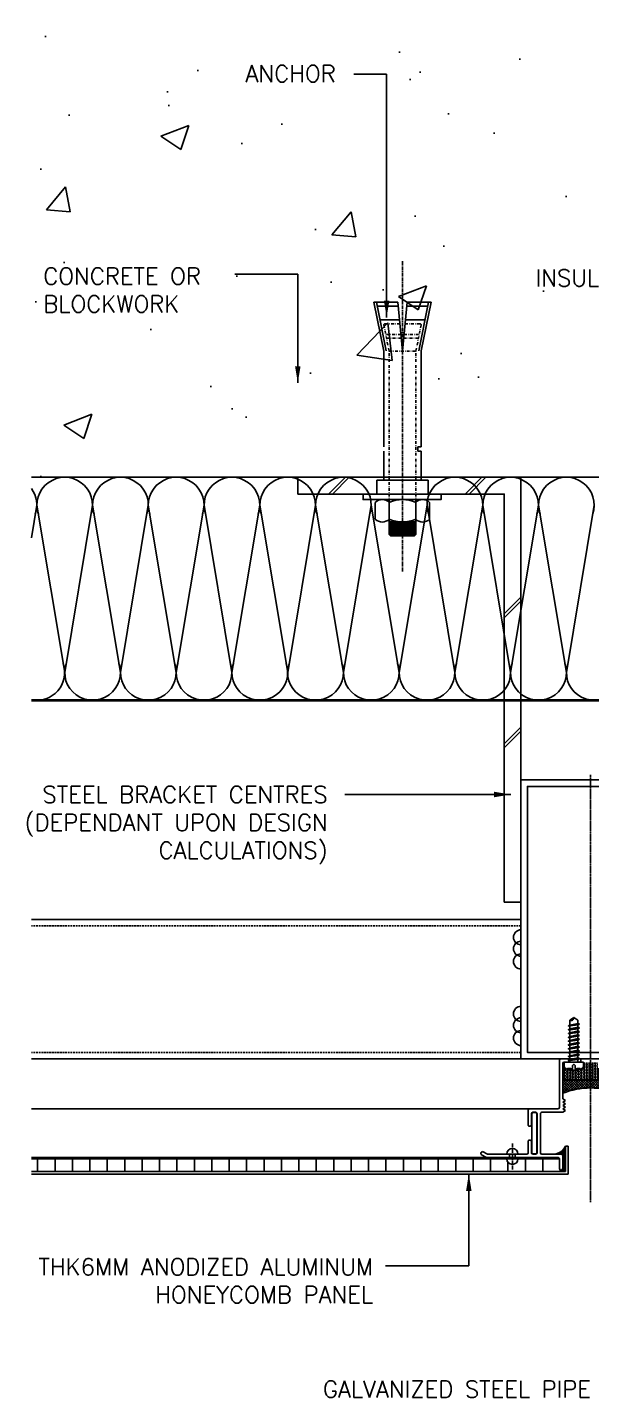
# Model space of a CAD drawing. Header units: millimetres. Extents: x 2352 to 12473, y 635 to 7997.
# Drawn here: x 4656.7 to 4859.1, y 672 to 1163.5 of the extents above; entities that cross this region are included whole.
import ezdxf

# ---------------------------------------------------------------- set-up
doc = ezdxf.new("R2010")
doc.units = ezdxf.units.MM
for name, pattern in [('CENTER', [2, 1.25, -0.25, 0.25, -0.25]), ('DASHDOTX2', [2, 1, -0.5, 0, -0.5]), ('HIDDEN', [9.524999999999999, 6.35, -3.175])]:
    doc.linetypes.add(name, pattern=pattern)
for name, color, linetype in [('1P', 9, 'CENTER'), ('BITS', 9, 'Continuous'), ('Bolt', 1, 'Continuous'), ('BREATHER', 150, 'Continuous'), ('CON', 2, 'Continuous'), ('Dims', 1, 'Continuous'), ('HAT', 5, 'Continuous'), ('INSU', 40, 'Continuous'), ('insulation', 1, 'Continuous'), ('PE', 9, 'Continuous'), ('steel', 4, 'Continuous'), ('STN', 7, 'Continuous'), ('TEXT', 4, 'Continuous')]:
    doc.layers.add(name, color=color, linetype=linetype)
doc.styles.get("Standard").update_dxf_attribs({"font": 'arial.ttf'})
doc.styles.add('style1', font='simplex.shx')
doc.dimstyles.new('Telling', dxfattribs={"dimscale": 2, "dimtxt": 3, "dimasz": 3, "dimexe": 1, "dimexo": 3, "dimgap": 1, "dimtad": 1, "dimdec": 1, "dimrnd": 1, "dimdsep": 46, "dimtxsty": 'Standard', "dimcen": 3, "dimclrd": 1, "dimclre": 1, "dimclrt": 2, "dimadec": 0, "dimazin": 0, "dimtfac": 1, "dimtdec": 1, "dimtofl": 0, "dimtmove": 0, "dimatfit": 0, "dimfxl": 1, "dimtolj": 1, "dimtzin": 0, "dimlwe": -1, "dimarcsym": 0})

# ---------------------------------------------------------------- blocks, each defined once
blk = doc.blocks.new('al mold')
at = {"color": 4}
for p, q in [((-4.09999999995974, 37.41010205150217), (-4.100000000005821, 33.9000000000291)), ((-3.399999999935299, 37.91010205147899), (-3.599999999950351, 37.91010205150371)), ((-2.900000000008731, 32.70000000001746), (-2.899999999948099, 37.41010205150217)), ((-30.43756443470484, 33.33301270195449), (-32.01506350947628, 32.42224318649411)), ((-31.41506350944136, 31.38301270194957), (-30.11602540378517, 32.13301270194285)), ((-4.600000000005821, 33.4000000000291), (-30.18756443470484, 33.40000000006336)), ((-29.86602540378517, 32.20000000005172), (-15.80000000000291, 32.20000000001746)), ((-15.30000000000291, 31.70000000001746), (-15.30000000000291, 27.6930000000291)), ((-14.10000000003492, 27.6930000000291), (-14.10000000002037, 31.70000000001746)), ((-13.60000000000582, 32.20000000001746), (-12.60000000000582, 32.19999999998836)), ((-12.10000000002037, 31.69999999998836), (-12.10000000000582, 17.69999999998254)), ((-10.90000000000873, 17.70000000001164), (-10.89999999999418, 31.70000000001746)), ((-10.39999999999418, 32.20000000001746), (-3.400000000008731, 32.20000000001746)), ((-15.30000000000291, 21.713), (-15.30000000000291, 16.5)), ((-14.10000000000582, 17.69999999998254), (-14.10000000000582, 21.713)), ((-14.80000000000291, 16), (-4.600000000005821, 16)), ((-12.60000000000582, 17.19999999998254), (-13.60000000000582, 17.19999999998254)), ((-2.900000000008731, 17.20000000001164), (-10.40000000000873, 17.20000000001164)), ((-4.100000000005821, 15.5), (-4.100000000005821, -1.5)), ((-1.860769515449647, 16.60000000006403), (-2.900000000008731, 17.20000000001164)), ((-2.900000000008731, 16.00000000011642), (-1.860769515449647, 16.60000000006403)), ((-1.860769515435095, 15.4000000001688), (-2.900000000008731, 16.00000000011642)), ((-2.900000000008731, 14.80000000022119), (-1.860769515435095, 15.4000000001688)), ((-1.860769515449647, 14.20000000027358), (-2.900000000008731, 14.80000000022119)), ((-2.900000000023283, 13.60000000032596), (-1.860769515449647, 14.20000000027358)), ((-1.860769515464199, 13.00000000037835), (-2.900000000023283, 13.60000000032596)), ((-2.900000000023017, 12.40000000043929), (-1.860769515464199, 13.00000000037835)), ((-2.900000000008731, -0.2999999999883585), (-2.900000000023016, 12.40000000043929)), ((-3.600000000005821, -2), (3.100000000005821, -1.999999999984491)), ((3.100000000005821, -0.7999999999728498), (-2.400000000008731, -0.7999999999883585))]:
    blk.add_line(p, q, dxfattribs=at)
for centre, radius, start, end in [((-3.599999999950356, 37.41010205149432), 0.5000000000093863, 89.99999999999945, 179.9999999991003), ((-3.399999999935315, 37.41010205149177), 0.499999999987216, 1.1920210057681e-09, 89.99999999999818), ((-31.76506350947568, 31.98923048461069), 0.499999999992674, 120.0000000005641, 221.5369590342037), ((-31.66506350944503, 31.81602540386355), 0.5000000000206761, 198.4630409680796, 299.9999999991176), ((-30.18756443470334, 32.90000000006484), 0.4999999999985221, 90.00000000017099, 120.0000000002952), ((-29.86602540378341, 31.7000000000522), 0.4999999999995173, 90.00000000020151, 120.0000000002646), ((-15.80000000000291, 31.70000000001746), 0.5, 0, 90), ((-13.60000000001835, 31.70000000001544), 0.5000000000020215, 89.9999999985641, 179.9999999997688), ((-12.60000000002075, 31.69999999998798), 0.5000000000003766, 4.315376591806435e-11, 89.99999999828913), ((-10.3999999999938, 31.70000000001708), 0.5000000000003801, 90.00000000004356, 179.9999999999568), ((-4.600000000004521, 33.9000000000278), 0.4999999999987006, 269.9999999998511, 1.490026257175901e-10), ((-3.400000000008731, 32.70000000001746), 0.5, 270, 0), ((-14.79999999999523, 27.69300000002655), 0.5000000000076756, 179.9999999997073, 281.5369590290152), ((-14.60000000004933, 27.69300000003182), 0.500000000014406, 258.4630409702273, 359.9999999996886), ((-14.80000000001519, 21.71300000000086), 0.4999999999877215, 78.46304096648247, 180.0000000000985), ((-14.59999999999865, 21.71299999999758), 0.4999999999928271, 2.776497014770223e-10, 101.5369590345029), ((-14.80000000000291, 16.5), 0.5, 180, 270), ((-13.60000000000582, 17.69999999998254), 0.5, 180, 270), ((-12.60000000000544, 17.69999999998216), 0.4999999999996216, 269.9999999999566, 4.356087691735729e-11), ((-10.40000000000911, 17.70000000001126), 0.4999999999996199, 179.9999999999564, 270.0000000000433), ((-4.600000000005821, 15.5), 0.5, 0, 90), ((-3.600000000005821, -1.5), 0.5, 180, 270), ((-2.400000000008397, -0.2999999999880245), 0.500000000000334, 180.0000000000383, 269.9999999999617), ((3.100000000006552, -1.299999999974983), 0.5000000000021332, 348.4630409668031, 90.00000000008382), ((3.100000000006402, -1.499999999982236), 0.5000000000022559, 269.9999999999334, 11.53695903317965)]:
    blk.add_arc(centre, radius, start, end, dxfattribs=at)
blk = doc.blocks.new('A$C59F37337')
at = {"layer": '1P', "color": 1, "linetype": 'HIDDEN'}
blk.add_lwpolyline([(0.338621287521164, 0.9658895794630098), (0.5312915162230638, 1.19477642089555), (0.6198928884423367, 1.450536707102628), (0.6295817930677003, 1.7206970170148), (0.5855146189442166, 1.992783929620828), (0.5128477549169475, 2.254324023851268), (0.4367375899037143, 2.492843878665781), (0.3823405126913713, 2.695870073009473), (0.3748129121249804, 2.850929185842006), (0.432804375393971, 2.949783097435329), (0.5489372825559258, 3.001134893266908), (0.7093272118818277, 3.017922960170154), (0.900089741759075, 3.013085684949374), (1.107340450473203, 2.999561454423429), (1.317194916324297, 2.990288655396625), (1.515768717670653, 2.998205674702376), (1.689177432812357, 3.036250899115885), (1.825850710361919, 3.113411876350483), (1.92347448003602, 3.222872797551872), (1.982048741863764, 3.353867014731122), (2.001573495786943, 3.495627879884751), (1.982048741863764, 3.637388745038379), (1.92347448003602, 3.768382962203077), (1.825850710361919, 3.877843883389914), (1.689177432812357, 3.955004860624513), (1.515768717656101, 3.993050085052573), (1.317194916295193, 4.000967104343772), (1.107340450444099, 3.991694305302417), (0.9000897417299711, 3.97817007476192), (0.7093272118818277, 3.97333279954114), (0.5489372825413739, 3.990120866429834), (0.432804375393971, 4.041472662275964), (0.3748129121249804, 4.140326573854736), (0.3823405135062785, 4.295385687443968), (0.4367375967722182, 4.498411887040902), (0.5128477782000118, 4.736931756087188), (0.5855146741250792, 4.998471878009923), (0.6295819008682884, 5.270558836265309), (0.6198930747068516, 5.540719214294995), (0.5312918119907408, 5.796479595540632), (0.3386217290262721, 6.025366563429316)], dxfattribs=at)
at = {"layer": 'Bolt', "color": 1}
for p, q in [((2.866485618376828, 6.991258342262199), (1.603241132894254, 6.991258342262199)), ((2.866485618376828, 6.991258342145784), (2.866485618376828, 5.46192001490931)), ((2.866485618376828, 1.529335744889295), (2.866485618376828, 5.46192001490931)), ((2.874878151373196, 4.97548958459015), (17.88161741852127, 4.97548958464813)), ((3.464444549543259, 1.512687651825445), (4.128492074167298, 5.470175575035)), ((4.845133342161716, 1.512687651825445), (5.509180866785755, 5.470175575035)), ((6.225822134838381, 1.512687651825445), (6.88986965946242, 5.470175575035)), ((7.606510927515046, 1.512687651825445), (8.270558452080877, 5.470175575035)), ((8.987199720133503, 1.512687651825445), (9.651247244757542, 5.470175575035)), ((10.36788851281017, 1.512687651825445), (11.03193603743421, 5.470175575035)), ((11.73531724753411, 1.521381776699172), (12.39936477215815, 5.478869699908728)), ((13.10274598225806, 1.5300759015729), (13.7667935068821, 5.487563824782455)), ((14.470174716982, 1.538770026446628), (15.13422224160604, 5.496257949656183)), ((15.83760345170595, 1.547464151320355), (16.50165097632998, 5.504952074529911)), ((17.88161741852127, 4.97548958464813), (18.86648561837683, 3.495627879899075)), ((17.87886517818151, 2.007373642328275), (2.866485618435036, 2.00737364215388)), ((2.866485618376828, -2.582492697911221e-06), (2.866485618376828, 1.529335744743776)), ((18.86648561837683, 3.495627879899075), (17.87886517818151, 2.007373642328275)), ((2.866485618376828, -2.582347178758937e-06), (1.603241132894254, -2.582347178758937e-06))]:
    blk.add_line(p, q, dxfattribs=at)
at = {"layer": 'Bolt', "color": 1, "linetype": 'Continuous'}
blk.add_line((2.866485618435036, 1.739822318405686), (2.866485618435036, 5.251433441392919), dxfattribs=at)
at = {"layer": 'Bolt', "color": 1}
for points in [[(4.141528887870663, 5.482830296073416), (3.84474531563319, 4.979584393010782), (3.444732674768602, 2.011723938666591), (3.451184491590539, 1.521381776699172), (3.760871697413677, 2.011723938666591), (4.386697925823682, 4.979584393010782), (4.141528887870663, 5.476378425525809)], [(5.522217680547328, 5.482830296073416), (5.225434108251648, 4.979584393010782), (4.825421467387059, 2.011723938666591), (4.831873284208996, 1.521381776699172), (5.141560490032134, 2.011723938666591), (5.767386718500347, 4.979584393010782), (5.522217680547328, 5.476378425525809)], [(6.902906473165785, 5.482830296073416), (6.606122900928312, 4.979584393010782), (6.206110260063724, 2.011723938666591), (6.212562076827453, 1.521381776699172), (6.522249282650591, 2.011723938666591), (7.148075511118805, 4.979584393010782), (6.902906473165785, 5.476378425525809)], [(8.283595265784243, 5.482830296073416), (7.986811693604977, 4.979584393010782), (7.586799052740389, 2.011723938666591), (7.593250869504118, 1.521381776699172), (7.902938075327256, 2.011723938666591), (8.52876430379547, 4.979584393010782), (8.283595265784243, 5.476378425525809)], [(9.664284058460908, 5.482830296073416), (9.367500486223435, 4.979584393010782), (8.967487845417054, 2.011723938666591), (8.973939662180783, 1.521381776699172), (9.283626868003921, 2.011723938666591), (9.909453096413927, 4.979584393010782), (9.664284058460908, 5.476378425525809)], [(11.04497285113757, 5.482830296073416), (10.7481892789001, 4.979584393010782), (10.34817663803551, 2.011723938666591), (10.35462845485745, 1.521381776699172), (10.66431566068059, 2.011723938666591), (11.29014188909059, 4.979584393010782), (11.04497285113757, 5.476378425525809)], [(12.41240158586152, 5.491524420947144), (12.11561801362404, 4.98827851788451), (11.71560537275946, 2.020418063540319), (11.72205718958139, 1.5300759015729), (12.03174439540453, 2.020418063540319), (12.65757062381454, 4.98827851788451), (12.41240158586152, 5.485072550399536)], [(13.77983032058546, 5.500218545820871), (13.48304674834799, 4.996972642758237), (13.0830341074834, 2.029112188414047), (13.08948592430534, 1.538770026446628), (13.39917313012847, 2.029112188414047), (14.02499935853848, 4.996972642758237), (13.77983032058546, 5.493766675273264)], [(15.14725905530941, 5.508912670694599), (14.85047548307193, 5.005666767631965), (14.45046284220734, 2.037806313287774), (14.45691465902928, 1.547464151320355), (14.76660186485242, 2.037806313287774), (15.39242809326242, 5.005666767631965), (15.14725905530941, 5.502460800146991)], [(16.51468779003335, 5.517606795568327), (16.21790421779588, 5.014360892505692), (15.81789157693129, 2.046500438161502), (15.82434339375322, 1.556158276194083), (16.13403059957636, 2.046500438161502), (16.75985682798637, 5.014360892505692), (16.51468779003335, 5.511154925020719)]]:
    blk.add_lwpolyline(points, dxfattribs=at)
for centre, radius, start, end in [((9.613624817315213, 3.495627262126845), 9.61380586560537, 164.7437715706449, 195.256218429644), ((1.60324130146364, 5.680444000833859), 1.310814341272848, 90.00000736962083, 164.7437715702928), ((1.603241132894254, 1.310811979426262), 1.31081456174951, 195.2562184294334, 270), ((18.82668353201188, 2.454023469842468), 1.04236459704184, 87.81166195339638, 204.8997216168427)]:
    blk.add_arc(centre, radius, start, end, dxfattribs=at)
blk = doc.blocks.new('al-anchor')
at = {"layer": 'Bolt', "linetype": 'CENTER'}
blk.add_line((450.1374672021157, 842.3833195195202), (450.1374672021157, 731.0430406612013), dxfattribs=at)
at = {"layer": 'Bolt'}
for p, q in [((439.8574672021023, 827.6963315630655), (443.4074672021197, 810.1763315630687)), ((439.9074672021197, 827.6963315630655), (448.4774672021122, 827.6963315630655)), ((440.8474672021221, 827.6963315630655), (444.3274672021034, 810.2763315630673)), ((448.6148530468599, 826.2463315630685), (441.2066977122849, 826.2463315630685)), ((448.4774672021122, 827.6963315630655), (450.1374672021011, 810.1763315630687)), ((451.7974672021046, 827.6963315630655), (450.1374672021011, 810.1763315630687)), ((451.6600813573568, 826.2463315630685), (459.0682366919464, 826.2463315630685)), ((460.3674672021116, 827.6963315630655), (451.7974672021046, 827.6963315630655)), ((459.4274672021093, 827.6963315630655), (455.9474672021133, 810.2763315630673)), ((460.4174672021145, 827.6963315630655), (456.8674672021116, 810.2763315630673)), ((449.0800699418287, 821.336331563065), (442.1180068117501, 821.336331563065)), ((451.1948644623881, 821.336331563065), (458.1569275924667, 821.336331563065)), ((443.4074672021197, 775.7763315630673), (443.4074672021197, 810.1763315630687)), ((456.8674672021116, 775.7763315630673), (456.8674672021116, 810.2763315630673)), ((443.4074672021197, 774.1963315630655), (443.4074672021197, 763.8763304464283)), ((455.6774672021093, 774.1963315630655), (455.6774672021093, 775.7763315630673)), ((456.8674672021116, 775.7763315630673), (455.6774672021093, 775.7763315630673)), ((456.8674672021116, 774.1963315630655), (455.6774672021093, 774.1963315630655)), ((456.8674672021116, 774.1963315630655), (456.8674672021116, 763.8763304464283)), ((440.9007007143045, 763.8763304464283), (440.9007007143045, 758.8763304464283)), ((459.3742336899268, 763.8763304464283), (440.9007007143045, 763.8763304464283)), ((459.3742336899268, 763.8763304464283), (459.3742336899268, 758.8763304464283)), ((440.3874672021011, 749.8582119428193), (440.3874672021011, 755.8582119428193)), ((445.3874672021011, 744.3582119428193), (445.3874672021011, 755.8582119428193)), ((454.8874672021011, 755.8582119428193), (454.8874672021011, 744.3582119428193)), ((459.8874672021011, 755.8582119428193), (459.8874672021011, 749.8582119428193)), ((454.8874672021011, 748.8582119428193), (445.3874672021011, 748.8582119428193)), ((454.8874672021011, 748.3582119428193), (445.3874672021011, 748.3582119428193)), ((454.8874672021011, 747.8582119428193), (445.3874672021011, 747.8582119428193)), ((454.8874672021011, 747.3582119428193), (445.3874672021011, 747.3582119428193)), ((454.8874672021011, 746.8582119428193), (445.3874672021011, 746.8582119428193)), ((454.8874672021011, 746.3582119428193), (445.3874672021011, 746.3582119428193)), ((454.8874672021011, 745.8582119428193), (445.3874672021011, 745.8582119428193)), ((454.8874672021011, 745.3582119428193), (445.3874672021011, 745.3582119428193)), ((454.8874672021011, 744.8582119428193), (445.3874672021011, 744.8582119428193)), ((454.8874672021011, 744.3582119428193), (445.3874672021011, 744.3582119428193)), ((445.3874672021011, 744.3582119428193), (445.8874672021011, 743.8582119428193)), ((454.3874672021011, 743.8582119428193), (445.8874672021011, 743.8582119428193)), ((454.3874672021011, 743.8582119428193), (454.8874672021011, 744.3582119428193))]:
    blk.add_line(p, q, dxfattribs=at)
at = {"layer": 'Bolt', "linetype": 'DASHDOTX2'}
for p, q in [((443.462972356745, 819.4963315630685), (445.2974672021046, 810.2763315630673)), ((449.2089283893256, 819.976331563068), (443.9614672021089, 819.976331563068)), ((449.5746589829323, 816.1163315630674), (444.135487820673, 816.1163315630674)), ((450.700275421299, 816.1163315630674), (456.1394465835583, 816.1163315630674)), ((451.0660060148912, 819.976331563068), (456.3134672021079, 819.976331563068)), ((456.8119620474718, 819.4963315630685), (454.9774672021122, 810.2763315630673)), ((449.6997274760906, 814.7963315630677), (444.3981269959295, 814.7963315630677)), ((450.5752069281407, 814.7963315630677), (455.8768074083018, 814.7963315630677)), ((445.3874672021011, 755.8582119428193), (445.3874672021011, 810.1763315630687)), ((445.3874672021011, 810.1763315630687), (454.8874672021011, 810.1763315630687)), ((454.8874672021011, 755.8582119428193), (454.8874672021011, 810.1763315630687))]:
    blk.add_line(p, q, dxfattribs=at)
at = {"layer": 'Bolt'}
blk.add_lwpolyline([(436.0007007143104, 758.8763304464283), (464.0007007143104, 758.8763304464283), (464.0007007143104, 756.8763304464283), (436.0007007143104, 756.8763304464283)], close=True, dxfattribs=at)
at = {"layer": 'Bolt', "linetype": 'DASHDOTX2'}
for centre, start, end in [((443.9751703314942, 819.4632492822548), 91.52986161100915, 176.3044644039588), ((456.2997640727226, 819.4632492822548), 3.695535596041184, 88.47013838899085)]:
    blk.add_arc(centre, 0.5132652361494309, start, end, dxfattribs=at)
at = {"layer": 'Bolt'}
for centre, radius, start, end in [((442.8874672021011, 753.2978838994113), 3.578446547017205, 45.68303447959655, 134.3169655204034), ((450.1374672021011, 745.2937639295724), 11.58318012570693, 65.79030507229741, 114.2096949277026), ((457.3874672021011, 753.2978838994113), 3.578446547017205, 45.68303447959655, 134.3169655204034), ((442.8874672021011, 752.4185399862272), 3.578446547017205, 225.6830344795966, 314.3169655204035), ((450.1374672021011, 760.4226599560661), 11.58318012570695, 245.7903050722974, 294.2096949277026), ((457.3874672021011, 752.4185399862272), 3.578446547017205, 225.6830344795966, 314.3169655204035)]:
    blk.add_arc(centre, radius, start, end, dxfattribs=at)

msp = doc.modelspace()

# ---------------------------------------------------------------- hatches: boundary and pattern name
h = msp.add_hatch()
h.set_pattern_fill('AR-CONC', color=9, scale=14.28571428571429, style=0)
h.set_pattern_definition([(49.99999999999999, (4412.145236925964, 274.2587902448431), (102.4657403715362, -8.964590711799302), [10.71428571428572, -117.8571428571429]), (355, (4412.145236925964, 274.2587902448431), (-19.82161908757143, 107.4560191000017), [8.571428571428571, -94.28571428571429]), (100.4513999999998, (4420.684048354437, 273.5117416734283), (82.64419738771737, 98.4913631515648), [9.10574142857139, -100.1631588571423]), (46.18420000000002, (4412.145236925964, 302.8302188163216), (152.4630069465206, -23.64557347557402), [16.07142857142852, -176.7857142857139]), (96.63559999999998, (4424.850486211522, 300.8597463876649), (133.5232436498148, 139.1596958429203), [13.65861257142839, -150.244714285712]), (351.1842, (4412.145236925964, 302.8302188163216), (133.5231350190896, 139.1598001321892), [12.85714285714286, -141.4285714285714]), (21, (4426.430951211645, 295.6873616734229), (85.2724360169231, -57.51698438076269), [10.71428571428571, -117.8571428571428]), (326.0000000000001, (4426.430951211645, 295.6873616734229), (34.75933313165454, 103.5928635781219), [8.57142857142857, -94.28571428571428]), (71.4514, (4433.536984497259, 290.8942751019786), (120.03180408307, 46.07578524427891), [9.10574142857143, -100.1631588571429]), (37.49999999999999, (4412.145236925964, 274.2587902448431), (1.737122188184381, 47.55626483304449), [0, -93.14285714285714, 0, -95.71428571428574, 0, -94.64285714285715]), (7.500000000000001, (4412.145236925964, 274.2587902448431), (37.58136249173551, 56.34453026890861), [0, -54.57142857142856, 0, -90.99999999999999, 0, -36.07142857142857]), (327.5, (4380.288094068688, 274.2587902448431), (76.26034802462986, -3.222124533482829), [0, -35.71428571428572, 0, -111.4285714285714, 0, -147.8571428571429]), (317.5, (4366.002379783007, 274.2587902448431), (83.31230990605518, 14.30071176175967), [0, -46.42857142857143, 0, -74, 0, -105])])
h.paths.add_polyline_path([(5069.472834886328, 1002.189818046085), (5069.472834886095, 1163.532487862773), (4658.124731402888, 1163.532487862787), (4658.124731402888, 1002.189818046085), (4888.872967647432, 1002.189818046085), (4888.872967647432, 1016.932676784141), (4890.572967647618, 1016.932676784141), (4890.572967647618, 1019.189819641266), (4888.872967647432, 1019.189819641266), (4888.872967647432, 1068.332676784106), (4883.80153907607, 1093.361248212663), (4896.115824790482, 1093.361248212663), (4898.487253361658, 1068.332676784106), (4900.8586819333, 1093.361248212663), (4913.172967647479, 1093.361248212663), (4908.101539076117, 1068.475533927005), (4908.101539076117, 1019.189819641266), (4906.401539076163, 1019.189819641266), (4906.401539076163, 1016.932676784141), (4908.101539076117, 1016.932676784141), (4908.101539076117, 1002.189818046085)])
h = msp.add_hatch()
h.set_pattern_fill('MUDST', color=9, scale=2)
h.set_pattern_definition([(0, (-2931792.831367144, 591117.017067946), (1, 0.5), [0.5, -0.5, 0, -0.5, 0, -0.5])])
edge = h.paths.add_edge_path()
edge.add_arc((4868.297587650948, 791.8290021239161), 0.5, 0, 90)
edge.add_line((4868.297587650948, 792.3290021239161), (4868.297587648754, 792.2492320452457))
edge.add_line((4868.297587648754, 792.2492320452457), (4868.297587648754, 791.2562922298548))
edge.add_arc((4866.978573992385, 791.1333225533108), 1.324733394700508, -74.5402887624806, 5.3262046995221795, ccw=False)
edge.add_arc((4864.801956568694, 799.1315235786631), 9.61380586503861, 254.74378156880658, 285.25622842980977, ccw=False)
edge.add_arc((4862.638941322331, 791.150849569626), 1.34527850357386, 172.1321397672501, 254.180980656934, ccw=False)
edge.add_line((4861.306326724144, 791.3350032686801), (4861.306326724144, 792.3290021239161))
edge.add_line((4861.306326724144, 792.3290021239161), (4858.777587650464, 792.3290021239161))
edge.add_line((4858.777587650464, 792.3290021239161), (4858.777587649057, 785.9757805202469))
edge.add_line((4858.777587649057, 785.9757805202469), (4868.797587650948, 785.9757805202469))
edge.add_line((4868.797587650948, 785.9757805202469), (4868.797587650948, 791.8290021239161))
edge = h.paths.add_edge_path()
edge.add_line((4858.777587650464, 792.3290021239161), (4856.248848573093, 792.3290021239163))
edge.add_line((4856.248848573093, 792.3290021239163), (4856.248848573093, 791.3360621840775))
edge.add_arc((4854.916030351236, 791.151114971125), 1.345589047254665, -74.17569845243412, 7.9001434610050865, ccw=False)
edge.add_arc((4852.753217493033, 799.1315235781974), 9.61380586503861, 254.74378156880658, 285.25622842980977, ccw=False)
edge.add_arc((4850.590570125607, 791.1510897618882), 1.345609914203037, 172.144463369613, 254.16869766607988, ccw=False)
edge.add_line((4849.257587648483, 791.3350021238518), (4849.257587650911, 792.3290021239161))
edge.add_arc((4849.257587650911, 791.8290021239161), 0.5, 90, 180)
edge.add_line((4848.757587650911, 791.8290021239161), (4848.757587648165, 785.9757805202469))
edge.add_line((4848.757587648165, 785.9757805202469), (4858.777587649057, 785.9757805202469))
edge.add_line((4858.777587649057, 785.9757805202469), (4858.777587650464, 792.3290021239161))
h = msp.add_hatch()
h.set_pattern_fill('ANSI37', color=9, scale=5)
h.set_pattern_definition([(45, (-2931792.831367144, 591117.517067946), (-0.4419417382415922, 0.4419417382415922), []), (135, (-2931792.831367144, 591117.517067946), (-0.4419417382415922, -0.4419417382415922), [])])
h.paths.add_polyline_path([(4868.797587650948, 785.9757805202469), (4858.777587650464, 785.9757805202469), (4858.777587650464, 783.1245180175254, -0.09592227088804034), (4868.797587650948, 781.1843843800095)])
h.paths.add_polyline_path([(4858.777587650464, 785.9757805202469), (4848.757587650911, 785.9757805202469), (4848.757587650911, 781.1843843803588, -0.09592227088226533), (4858.777587650464, 783.1245180175254)])
at = {"layer": 'HAT'}
h = msp.add_hatch(dxfattribs=at)
h.set_pattern_fill('LINE', color=1, scale=50, angle=270, style=0)
h.set_pattern_definition([(270, (-2004327.146892647, 83009.19604694472), (6.25, -1.148106374200644e-15), [])])
edge = h.paths.add_edge_path()
edge.add_line((4828.714574947066, 757.6843843802199), (4658.124731403121, 757.6843843799288))
edge.add_line((4658.124731403121, 757.6843843799288), (4658.124731403121, 753.1843843801325))
edge.add_line((4658.124731403121, 753.1843843801325), (4848.157587647947, 753.184384380249))
edge.add_arc((4848.253077230926, 753.4293333541864), 0.2629035189767268, 111.2975570307473, 248.7024429162168, ccw=False)
edge.add_line((4848.15758764818, 753.6742823281966), (4848.05758764832, 753.674282328182))
edge.add_arc((4848.05758764832, 754.1742823281966), 0.5000000000145519, 180.0000000016675, 270, ccw=False)
edge.add_line((4847.55758764832, 754.174282328182), (4847.557587648087, 757.684384380249))
edge.add_line((4847.557587648087, 757.684384380249), (4832.714574947066, 757.6843843802199))
edge.add_arc((4830.714574947066, 757.6843843802199), 2, -180, 0, ccw=False)
at = {"layer": 'PE'}
h = msp.add_hatch(dxfattribs=at)
h.set_pattern_fill('ANSI37', color=251, scale=2, angle=180)
h.set_pattern_definition([(225, (30110.75959271569, 38035.11612788566), (0.1767766952966368, -0.1767766952966369), []), (314.9999999999999, (30110.75959271569, 38035.11612788566), (0.1767766952966369, 0.1767766952966368), [])])
h.paths.add_polyline_path([(4849.77758764899, 753.1843843797833), (4848.157587649112, 753.1843843797833, -0.6834645350742955), (4848.157587648879, 753.674282328473), (4848.257587649205, 753.674282328473, 0.4142135623340931), (4848.757587648972, 754.174282328473), (4848.757587648972, 758.8843843799696, 0.4142135623694755), (4848.257587648972, 759.3843843799696), (4845.751524551582, 759.3843843799696, 0.2665383191581536), (4849.77758764899, 762.184384380249)])

# ---------------------------------------------------------------- linework, layer by layer
at = {"color": 4}
msp.add_line((4811.277587646895, 996.1488496839011), (4771.277587641307, 996.1488496839011), dxfattribs=at)
msp.add_line((4658.124731403121, 922.1550525278872), (5069.472834885863, 922.1550525279017))
at = {"color": 1, "linetype": 'CENTER', "ltscale": 0.1}
msp.add_line((4858.777587649223, 895.4750139385142), (4858.77758764899, 742.184384380249), dxfattribs=at)
at = {"color": 4, "linetype": 'ByBlock'}
for p, q in [((4833.77758765062, 843.5843843791226), (4658.124731403121, 843.5843843789335)), ((5069.472834886095, 793.5843843795592), (4658.124731402888, 793.5843843796611)), ((4658.124731402888, 775.5843843795592), (4847.057587648087, 775.5843843796902))]:
    msp.add_line(p, q, dxfattribs=at)
at = {"color": 1, "linetype": 'HIDDEN', "ltscale": 0.1}
for p, q in [((4833.77758765062, 841.2843843794544), (4658.124731403121, 841.2843843793671)), ((4833.77758765062, 795.8843843798386), (4658.124731403121, 795.8843843795185))]:
    msp.add_line(p, q, dxfattribs=at)
at = {"color": 9}
msp.add_line((4848.757587650911, 785.9757805202469), (4868.797587650948, 785.9757805202469), dxfattribs=at)
at = {"color": 3, "linetype": 'ByBlock'}
for points in [[(4883.77758765062, 793.5843843795592), (4883.777587650853, 893.5843843795592), (4833.777587650853, 893.5843843800249), (4833.77758765062, 793.5843843800249)], [(4881.477587650574, 795.8843843798386), (4881.477587650807, 891.2843843797455), (4836.0775876509, 891.2843843797455), (4836.077587650667, 795.8843843798386)]]:
    msp.add_lwpolyline(points, close=True, dxfattribs=at)
at = {"color": 1, "linetype": 'ByBlock'}
for centre in [(4833.77758765062, 837.1444433872821), (4833.77758765062, 833.0585084628547), (4833.77758765062, 828.4870588328922), (4833.777587650387, 809.6819171864772), (4833.777587650387, 805.5959822615841), (4833.777587650387, 801.0245326316217)]:
    msp.add_arc(centre, 2.688518668757752, 90, 270, dxfattribs=at)
at = {"color": 5}
msp.add_arc((4858.777587650464, 756.2798418245591), 26.8446761929564, 68.08328986914626, 111.9167101283383, dxfattribs=at)
at = {"layer": 'BITS', "color": 1, "linetype": 'CENTER'}
msp.add_line((4830.714574947066, 753.8857813903742), (4830.714574947066, 763.3202656654321), dxfattribs=at)
at = {"layer": 'BITS'}
msp.add_line((4828.714574947066, 759.3843843799696), (4832.714574947066, 759.3843843799696), dxfattribs=at)
at = {"layer": 'BITS', "color": 1}
for p, q in [((4828.714574947066, 757.684384380249), (4832.714574947066, 757.684384380249)), ((4829.714574947066, 757.684384380249), (4829.714574947066, 759.3843843799696)), ((4831.714574947066, 757.684384380249), (4831.714574947066, 759.3843843799696))]:
    msp.add_line(p, q, dxfattribs=at)
at = {"layer": 'BITS'}
msp.add_arc((4830.714574947066, 759.3843843799696), 1.999999999999972, 0, 180, dxfattribs=at)
at = {"layer": 'BITS', "color": 1}
msp.add_arc((4830.714574947066, 757.684384380249), 1.999999999999972, 180, 0, dxfattribs=at)
at = {"layer": 'BREATHER', "linetype": 'HIDDEN', "ltscale": 25, "const_width": 0.8749991156518778}
msp.add_lwpolyline([(4658.124731402888, 922.1550525279017), (5069.472834886095, 922.1550525279017)], dxfattribs=at)
at = {"layer": 'CON'}
msp.add_line((4658.124731403121, 1002.155052527902), (5069.472834885863, 1002.155052527902), dxfattribs=at)
at = {"layer": 'INSU', "color": 40}
msp.add_lwpolyline([(4850.750597725433, 793.5843843798648, -4.282494774172179e-06), (4850.750426425642, 793.5843843798648, -4.282494774172179e-06)], format="xyb", dxfattribs=at)
at = {"layer": 'insulation'}
for p, q in [((4660.077586950545, 992.1550525279017), (4658.124731402655, 980.4379192415508)), ((4670.077586950545, 932.1550525279017), (4660.077586950545, 992.1550525279017)), ((4680.077586950545, 992.1550525279017), (4670.077586950545, 932.1550525279017)), ((4690.077586950545, 932.1550525279017), (4680.077586950545, 992.1550525279017)), ((4700.077586950545, 992.1550525279017), (4690.077586950545, 932.1550525279017)), ((4710.077586950545, 932.1550525279017), (4700.077586950545, 992.1550525279017)), ((4720.077586950545, 992.1550525279017), (4710.077586950545, 932.1550525279017)), ((4720.077586950545, 992.1550525279017), (4710.077586950545, 932.1550525279017)), ((4730.077586950545, 932.1550525279017), (4720.077586950545, 992.1550525279017)), ((4740.077586950545, 992.1550525279017), (4730.077586950545, 932.1550525279017)), ((4750.077586950545, 932.1550525279017), (4740.077586950545, 992.1550525279017)), ((4760.077586950545, 992.1550525279017), (4750.077586950545, 932.1550525279017)), ((4770.077586950545, 932.1550525279017), (4760.077586950545, 992.1550525279017)), ((4780.077586950545, 992.1550525279017), (4770.077586950545, 932.1550525279017)), ((4790.077586950545, 932.1550525279017), (4780.077586950545, 992.1550525279017)), ((4800.077586950545, 992.1550525279017), (4790.077586950545, 932.1550525279017)), ((4810.077586950545, 932.1550525279017), (4800.077586950545, 992.1550525279017)), ((4820.077586950545, 992.1550525279017), (4810.077586950545, 932.1550525279017)), ((4830.077586950545, 932.1550525279017), (4820.077586950545, 992.1550525279017)), ((4840.077586950545, 992.1550525279017), (4830.077586950545, 932.1550525279017)), ((4850.077586950545, 932.1550525279017), (4840.077586950545, 992.1550525279017)), ((4860.077586950545, 992.1550525279017), (4850.077586950545, 932.1550525279017))]:
    msp.add_line(p, q, dxfattribs=at)
for centre, start, end in [((4650.077586950545, 992.1550525279017), 341.0753555625822, 36.41731325706177), ((4670.077586950545, 992.1550525279017), 341.0753555625822, 198.9246444374178), ((4690.077586950545, 992.1550525279017), 341.0753555625822, 198.9246444374178), ((4710.077586950545, 992.1550525279017), 341.0753555625822, 198.9246444374178), ((4710.077586950545, 992.1550525279017), 341.0753555625822, 198.9246444374178), ((4710.077586950545, 992.1550525279017), 341.0753555625822, 198.9246444374178), ((4730.077586950545, 992.1550525279017), 341.0753555625822, 198.9246444374178), ((4750.077586950545, 992.1550525279017), 341.0753555625822, 198.9246444374178), ((4770.077586950545, 992.1550525279017), 341.0753555625822, 198.9246444374178), ((4810.077586950545, 992.1550525279017), 341.0753555625822, 198.9246444374178), ((4830.077586950545, 992.1550525279017), 341.0753555625822, 198.9246444374178), ((4850.077586950545, 992.1550525279017), 341.0753555625822, 198.9246444374178), ((4660.077586950545, 932.1550525279017), 258.7385946159128, 18.92464443741783), ((4680.077586950545, 932.1550525279017), 161.0753555625822, 18.92464443741783), ((4700.077586950545, 932.1550525279017), 161.0753555625822, 18.92464443741783), ((4720.077586950545, 932.1550525279017), 161.0753555625822, 18.92464443741783), ((4740.077586950545, 932.1550525279017), 161.0753555625822, 18.92464443741783), ((4760.077586950545, 932.1550525279017), 161.0753555625822, 18.92464443741783), ((4780.077586950545, 932.1550525279017), 161.0753555625822, 18.92464443741783), ((4800.077586950545, 932.1550525279017), 161.0753555625822, 18.92464443741783), ((4820.077586950545, 932.1550525279017), 161.0753555625822, 18.92464443741783), ((4840.077586950545, 932.1550525279017), 161.0753555625822, 18.92464443741783), ((4860.077586950545, 932.1550525279017), 161.0753555625822, 18.92464443741783)]:
    msp.add_arc(centre, 10, start, end, dxfattribs=at)
at = {"layer": 'PE'}
for p, q in [((4850.77758764899, 762.184384380249), (4849.77758764899, 762.184384380249)), ((4850.77758764899, 752.184384380249), (4850.77758764899, 762.184384380249)), ((4850.77758764899, 752.184384380249), (4658.124731402888, 752.1843843799288))]:
    msp.add_line(p, q, dxfattribs=at)
at = {"layer": 'PE', "color": 9}
for p, q in [((4849.77758764899, 753.184384380249), (4849.77758764899, 762.184384380249)), ((4844.77758764899, 758.184384380249), (4658.124731403354, 758.1843843799288))]:
    msp.add_line(p, q, dxfattribs=at)
at = {"layer": 'PE', "color": 1}
for p, q in [((4847.55758764832, 757.684384380249), (4658.124731403121, 757.6843843799288)), ((4849.77758764899, 753.184384380249), (4658.124731403121, 753.1843843801325))]:
    msp.add_line(p, q, dxfattribs=at)
at = {"layer": 'PE', "color": 251}
msp.add_lwpolyline([(4849.77758764899, 753.1843843797833), (4848.157587649112, 753.1843843797833, -0.683464535074295), (4848.157587648879, 753.674282328473), (4848.257587649205, 753.674282328473, 0.4142135623449749), (4848.757587648972, 754.174282328473), (4848.757587648972, 758.8843843799696, 0.4142135623694754), (4848.257587648972, 759.3843843799696), (4845.751524551582, 759.3843843799696, 0.2665383191581533), (4849.77758764899, 762.184384380249)], format="xyb", close=True, dxfattribs=at)
at = {"layer": 'steel', "color": 4}
msp.add_lwpolyline([(4837.65758764818, 759.8843843799696, 0.4142135623535348), (4838.05758764832, 759.4843843800627), (4839.05758764832, 759.4843843800627, 0.4142135623738967), (4839.457587648227, 759.8843843799696), (4839.457587648227, 763.89138437972), (4839.457587648227, 772.3734192673728), (4839.457587648227, 773.8843843799696, 0.4142135623645707), (4839.05758764832, 774.2843843798764), (4838.05758764832, 774.2843843798764, 0.4142135623649505), (4837.65758764818, 773.8843843799696)], format="xyb", close=True, dxfattribs=at)
at = {"layer": 'STN'}
for p, q in [((4764.775303531715, 996.1488496839011), (4770.775303533577, 1002.148849684832)), ((4766.189517095961, 996.1488496839011), (4772.189517095961, 1002.148849684832)), ((4813.757855652177, 996.1488496839011), (4819.757855653108, 1002.148849684832)), ((4815.172069214561, 996.1488496839011), (4821.172069215492, 1002.148849684832)), ((4827.777587648758, 953.1917556050321), (4833.77758765062, 959.1917556059634)), ((4827.777587648758, 951.777542042415), (4833.77758765062, 957.7775420433463)), ((4827.777587648758, 906.5588133259589), (4833.77758765062, 912.5588133268902)), ((4827.777587648758, 906.5588133259589), (4833.77758765062, 912.5588133268902)), ((4827.777587648758, 905.1445997635747), (4833.77758765062, 911.144599764506)), ((4827.777587648758, 905.1445997635747), (4833.77758765062, 911.144599764506))]:
    msp.add_line(p, q, dxfattribs=at)
msp.add_lwpolyline([(4753.777587638513, 1002.148849684832), (4833.77758765062, 1002.148849684832), (4833.77758765062, 974.8488496808277), (4833.77758765062, 849.784384380022), (4827.777587648758, 849.784384380022), (4827.777587648758, 996.1488496839011), (4753.777587638513, 996.1488496839011)], close=True, dxfattribs=at)

# ---------------------------------------------------------------- block references
msp.add_blockref('al-anchor', (4341.140120442069, 237.2725192374783))
at = {"extrusion": (0, 0, -1), "zscale": -1, "rotation": 90}
msp.add_blockref('A$C59F37337', (-4849.257590230831, 789.517898761449), dxfattribs=at)
at = {"layer": 'steel', "xscale": -1, "rotation": 180}
msp.add_blockref('al mold', (4851.65758764818, 791.5843843796902), dxfattribs=at)

# ---------------------------------------------------------------- texts
at = {"layer": 'TEXT', "char_height": 6, "attachment_point": 1, "style": 'style1'}
for s, insert, width in [('ANCHOR', (4734.961211895381, 1149.935011674606), 1.818989403545856e-12), ('CONCRETE OR \\PBLOCKWORK', (4662.385310592872, 1077.311312020014), 147.632721352822), ('INSULATION', (4839.000350110742, 1076.641973962905), 63.01319053315638), ('\\pxqr;STEEL BRACKET CENTRES (DEPENDANT UPON DESIGN CALCULATIONS)', (4605.972650901458, 891.3545176562184), 158.4609836139371), ('\\pxqr;THK6MM ANODIZED ALUMINUM \\PHONEYCOMB PANEL', (4626.826005772033, 721.9567625665513), 153.9138292980952), ('GALVANIZED STEEL PIPE', (4762.759052884576, 678.0426535890292), 147.632721352822)]:
    msp.add_mtext(s, dxfattribs=dict(at, insert=insert, width=width))

# ---------------------------------------------------------------- leaders
at = {"layer": 'Dims'}
for points in [[(4785.589060290062, 1059.508888001175), (4785.589060290062, 1146.787511454386), (4773.87573043727, 1146.787511454386)], [(4753.71173952501, 1036.002267112839), (4753.71173952501, 1074.962442705189), (4731.09827322331, 1074.962442705189)], [(4830.152462694139, 888.3681002957601), (4770.599953422832, 888.3681002957601)], [(4815.072516782253, 752.1843843801616), (4815.072516782486, 719.3000189645827), (4785.156438869235, 719.3000189645827)]]:
    msp.add_leader(points, dimstyle='Telling', override={"dimgap": 1, "dimtad": 0}, dxfattribs=at)

doc.saveas('drawing.dxf')
